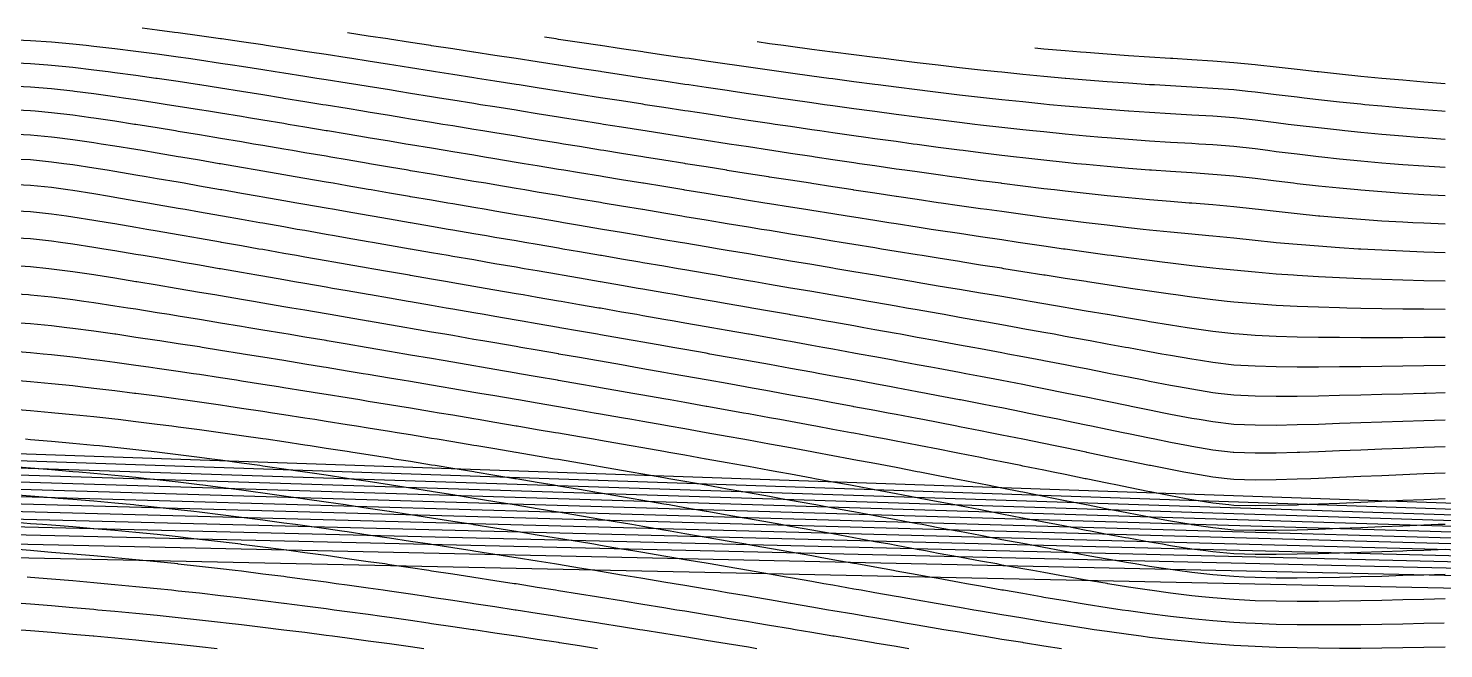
# Model space of a CAD drawing. Header units: metres. Extents: x 3386 to 5486, y 31 to 113.
# Drawn here: x 4584 to 4724.9, y 32.7 to 94.5 of the extents above; entities that cross this region are included whole.
import ezdxf

# ---------------------------------------------------------------- set-up
doc = ezdxf.new("R2010")
doc.units = ezdxf.units.M
for name, color, linetype in [('Vs_260', 7, 'Continuous'), ('Vs_280', 7, 'Continuous'), ('Vs_300', 7, 'Continuous'), ('Vs_320', 7, 'Continuous'), ('Vs_340', 7, 'Continuous'), ('Vs_360', 7, 'Continuous'), ('Vs_380', 7, 'Continuous'), ('Vs_400', 7, 'Continuous'), ('Vs_420', 7, 'Continuous'), ('Vs_440', 7, 'Continuous'), ('Vs_460', 7, 'Continuous'), ('Vs_480', 7, 'Continuous'), ('Vs_500', 7, 'Continuous'), ('Vs_520', 7, 'Continuous'), ('Vs_540', 7, 'Continuous'), ('Vs_560', 7, 'Continuous'), ('Vs_580', 7, 'Continuous'), ('Vs_600', 7, 'Continuous'), ('Vs_620', 7, 'Continuous'), ('Vs_640', 7, 'Continuous'), ('Vs_660', 7, 'Continuous'), ('Vs_680', 7, 'Continuous'), ('Vs_700', 7, 'Continuous'), ('Vs_720', 7, 'Continuous'), ('Vs_740', 7, 'Continuous'), ('Vs_760', 7, 'Continuous'), ('Vs_780', 7, 'Continuous'), ('Vs_800', 7, 'Continuous'), ('Vs_820', 7, 'Continuous'), ('Vs_840', 7, 'Continuous'), ('Vs_860', 7, 'Continuous'), ('Vs_880', 7, 'Continuous'), ('Vs_900', 7, 'Continuous'), ('Vs_920', 7, 'Continuous'), ('Vs_940', 7, 'Continuous'), ('Vs_960', 7, 'Continuous')]:
    doc.layers.add(name, color=color, linetype=linetype)

msp = doc.modelspace()

# ---------------------------------------------------------------- linework, layer by layer
at = {"layer": 'Vs_260'}
msp.add_lwpolyline([(4725, 88.96), (4722.9, 89.12), (4720.8, 89.3), (4718.7, 89.49), (4718.7, 89.49), (4716.6, 89.69), (4714.5, 89.9), (4712.39, 90.13), (4712.27, 90.14), (4710.29, 90.36), (4708.19, 90.59), (4706.36, 90.79), (4706.09, 90.82), (4703.99, 91.03), (4701.89, 91.19), (4699.79, 91.33), (4697.92, 91.45), (4697.69, 91.46), (4695.59, 91.6), (4693.48, 91.74), (4691.38, 91.89), (4689.28, 92.05), (4688.73, 92.1), (4687.18, 92.23), (4685.08, 92.41), (4684.18, 92.5)], dxfattribs=at)
at = {"layer": 'Vs_280'}
msp.add_lwpolyline([(4725, 86.2), (4724.69, 86.22), (4722.9, 86.35), (4720.8, 86.52), (4718.7, 86.71), (4717, 86.87), (4716.6, 86.91), (4714.5, 87.13), (4712.39, 87.36), (4710.98, 87.53), (4710.29, 87.61), (4708.19, 87.86), (4706.09, 88.1), (4705.36, 88.18), (4703.99, 88.33), (4701.89, 88.48), (4699.79, 88.61), (4697.69, 88.73), (4696.07, 88.83), (4695.59, 88.86), (4693.48, 89), (4691.38, 89.15), (4689.28, 89.32), (4687.26, 89.49), (4687.18, 89.49), (4685.08, 89.68), (4682.98, 89.88), (4680.88, 90.1), (4680.46, 90.14), (4678.78, 90.32), (4676.68, 90.55), (4674.57, 90.79), (4674.55, 90.79), (4672.47, 91.04), (4670.37, 91.29), (4669.15, 91.45), (4668.27, 91.56), (4666.17, 91.82), (4664.07, 92.1), (4664.04, 92.1), (4661.97, 92.37), (4659.87, 92.66), (4659.15, 92.75), (4657.77, 92.94), (4656.53, 93.11)], dxfattribs=at)
at = {"layer": 'Vs_300'}
msp.add_lwpolyline([(4725, 83.41), (4722.9, 83.56), (4722.28, 83.61), (4720.8, 83.72), (4718.7, 83.9), (4716.6, 84.1), (4715.04, 84.26), (4714.5, 84.32), (4712.39, 84.55), (4710.29, 84.8), (4709.38, 84.91), (4708.19, 85.06), (4706.09, 85.33), (4704, 85.57), (4703.99, 85.57), (4701.89, 85.72), (4699.79, 85.84), (4697.69, 85.96), (4695.59, 86.08), (4693.53, 86.22), (4693.48, 86.22), (4691.38, 86.38), (4689.28, 86.55), (4687.18, 86.73), (4685.65, 86.87), (4685.08, 86.93), (4682.98, 87.14), (4680.88, 87.36), (4679.35, 87.53), (4678.78, 87.59), (4676.68, 87.83), (4674.57, 88.08), (4673.76, 88.18), (4672.47, 88.34), (4670.37, 88.6), (4668.58, 88.83), (4668.27, 88.87), (4666.17, 89.15), (4664.07, 89.43), (4663.66, 89.49), (4661.97, 89.72), (4659.87, 90.01), (4658.92, 90.14), (4657.77, 90.3), (4655.67, 90.6), (4654.3, 90.79), (4653.56, 90.9), (4651.46, 91.2), (4649.77, 91.45), (4649.36, 91.51), (4647.26, 91.81), (4645.31, 92.1), (4645.16, 92.12), (4643.06, 92.43), (4640.96, 92.75), (4640.91, 92.75), (4638.86, 93.06), (4636.76, 93.37), (4636.53, 93.41), (4635.37, 93.58)], dxfattribs=at)
at = {"layer": 'Vs_320'}
msp.add_lwpolyline([(4725, 80.61), (4722.9, 80.74), (4720.8, 80.89), (4719.53, 80.99), (4718.7, 81.06), (4716.6, 81.25), (4714.5, 81.46), (4712.72, 81.65), (4712.39, 81.68), (4710.29, 81.93), (4708.19, 82.19), (4707.36, 82.3), (4706.09, 82.46), (4703.99, 82.72), (4701.89, 82.87), (4700.51, 82.95), (4699.79, 83), (4697.69, 83.12), (4695.59, 83.25), (4693.48, 83.4), (4691.38, 83.56), (4690.85, 83.61), (4689.28, 83.74), (4687.18, 83.94), (4685.08, 84.15), (4683.99, 84.26), (4682.98, 84.37), (4680.88, 84.6), (4678.78, 84.84), (4678.19, 84.91), (4676.68, 85.1), (4674.57, 85.36), (4672.93, 85.57), (4672.47, 85.63), (4670.37, 85.9), (4668.27, 86.18), (4667.98, 86.22), (4666.17, 86.47), (4664.07, 86.76), (4663.24, 86.87), (4661.97, 87.05), (4659.87, 87.35), (4658.64, 87.53), (4657.77, 87.65), (4655.67, 87.96), (4654.15, 88.18), (4653.56, 88.27), (4651.46, 88.58), (4649.74, 88.83), (4649.36, 88.89), (4647.26, 89.21), (4645.39, 89.49), (4645.16, 89.52), (4643.06, 89.84), (4641.08, 90.14), (4640.96, 90.16), (4638.86, 90.48), (4636.8, 90.79), (4636.76, 90.8), (4634.65, 91.12), (4632.55, 91.45), (4632.55, 91.45), (4630.45, 91.77), (4628.35, 92.09), (4628.31, 92.1), (4626.25, 92.42), (4624.15, 92.74), (4624.06, 92.75), (4622.05, 93.06), (4619.95, 93.38), (4619.8, 93.41), (4617.85, 93.7), (4615.78, 94.02)], dxfattribs=at)
at = {"layer": 'Vs_340'}
msp.add_lwpolyline([(4725, 77.79), (4722.9, 77.91), (4720.8, 78.04), (4718.7, 78.19), (4716.6, 78.36), (4716.33, 78.38), (4714.5, 78.55), (4712.39, 78.76), (4710.29, 78.99), (4709.93, 79.04), (4708.19, 79.24), (4706.09, 79.51), (4704.57, 79.69), (4703.99, 79.76), (4701.89, 79.93), (4699.79, 80.07), (4697.69, 80.21), (4695.78, 80.34), (4695.59, 80.36), (4693.48, 80.52), (4691.38, 80.7), (4689.28, 80.9), (4688.34, 80.99), (4687.18, 81.11), (4685.08, 81.34), (4682.98, 81.57), (4682.36, 81.65), (4680.88, 81.82), (4678.78, 82.08), (4677.03, 82.3), (4676.68, 82.35), (4674.57, 82.62), (4672.47, 82.9), (4672.08, 82.95), (4670.37, 83.19), (4668.27, 83.48), (4667.36, 83.61), (4666.17, 83.78), (4664.07, 84.08), (4662.79, 84.26), (4661.97, 84.38), (4659.87, 84.69), (4658.34, 84.91), (4657.77, 85), (4655.67, 85.31), (4653.97, 85.57), (4653.56, 85.63), (4651.46, 85.95), (4649.67, 86.22), (4649.36, 86.27), (4647.26, 86.59), (4645.41, 86.87), (4645.16, 86.91), (4643.06, 87.24), (4641.2, 87.53), (4640.96, 87.56), (4638.86, 87.89), (4637.01, 88.18), (4636.76, 88.22), (4634.65, 88.55), (4632.85, 88.83), (4632.55, 88.88), (4630.45, 89.21), (4628.7, 89.49), (4628.35, 89.54), (4626.25, 89.87), (4624.55, 90.14), (4624.15, 90.2), (4622.05, 90.53), (4620.4, 90.79), (4619.95, 90.86), (4617.85, 91.19), (4616.22, 91.45), (4615.74, 91.52), (4613.64, 91.85), (4612, 92.1), (4611.54, 92.17), (4609.44, 92.49), (4607.69, 92.75), (4607.34, 92.81), (4605.24, 93.12), (4603.25, 93.41), (4603.14, 93.42), (4601.04, 93.72), (4598.94, 94.01), (4598.55, 94.06), (4596.83, 94.29), (4595.35, 94.47)], dxfattribs=at)
at = {"layer": 'Vs_360'}
msp.add_lwpolyline([(4725, 74.96), (4722.9, 75.06), (4721.79, 75.12), (4720.8, 75.17), (4718.7, 75.29), (4716.6, 75.43), (4714.5, 75.6), (4712.54, 75.77), (4712.39, 75.78), (4710.29, 75.99), (4708.19, 76.22), (4706.43, 76.42), (4706.09, 76.46), (4703.99, 76.7), (4701.89, 76.89), (4699.79, 77.05), (4699.52, 77.08), (4697.69, 77.22), (4695.59, 77.4), (4693.48, 77.59), (4692.11, 77.73), (4691.38, 77.8), (4689.28, 78.02), (4687.18, 78.26), (4686.12, 78.38), (4685.08, 78.5), (4682.98, 78.76), (4680.88, 79.03), (4680.81, 79.04), (4678.78, 79.3), (4676.68, 79.58), (4675.91, 79.69), (4674.57, 79.87), (4672.47, 80.17), (4671.24, 80.34), (4670.37, 80.46), (4668.27, 80.77), (4666.72, 80.99), (4666.17, 81.08), (4664.07, 81.39), (4662.32, 81.65), (4661.97, 81.7), (4659.87, 82.02), (4658.01, 82.3), (4657.77, 82.34), (4655.67, 82.66), (4653.75, 82.95), (4653.56, 82.98), (4651.46, 83.31), (4649.55, 83.61), (4649.36, 83.64), (4647.26, 83.97), (4645.39, 84.26), (4645.16, 84.3), (4643.06, 84.63), (4641.26, 84.91), (4640.96, 84.96), (4638.86, 85.3), (4637.16, 85.57), (4636.76, 85.63), (4634.65, 85.97), (4633.08, 86.22), (4632.55, 86.31), (4630.45, 86.64), (4629.01, 86.87), (4628.35, 86.98), (4626.25, 87.32), (4624.95, 87.53), (4624.15, 87.66), (4622.05, 87.99), (4620.89, 88.18), (4619.95, 88.33), (4617.85, 88.67), (4616.82, 88.83), (4615.74, 89.01), (4613.64, 89.34), (4612.73, 89.49), (4611.54, 89.67), (4609.44, 90.01), (4608.58, 90.14), (4607.34, 90.33), (4605.24, 90.66), (4604.35, 90.79), (4603.14, 90.98), (4601.04, 91.29), (4599.95, 91.45), (4598.94, 91.59), (4596.83, 91.89), (4595.24, 92.1), (4594.73, 92.17), (4592.63, 92.43), (4590.53, 92.67), (4589.77, 92.75), (4588.43, 92.89), (4586.33, 93.08), (4584.23, 93.22), (4582.13, 93.32)], dxfattribs=at)
at = {"layer": 'Vs_380'}
msp.add_lwpolyline([(4725, 72.13), (4722.9, 72.2), (4720.8, 72.28), (4718.7, 72.38), (4716.6, 72.49), (4716.38, 72.5), (4714.5, 72.62), (4712.39, 72.77), (4710.29, 72.94), (4708.19, 73.13), (4707.94, 73.16), (4706.09, 73.34), (4703.99, 73.57), (4701.89, 73.77), (4701.5, 73.81), (4699.79, 73.97), (4697.69, 74.18), (4695.59, 74.39), (4694.96, 74.46), (4693.48, 74.62), (4691.38, 74.86), (4689.28, 75.12), (4689.28, 75.12), (4687.18, 75.38), (4685.08, 75.65), (4684.19, 75.77), (4682.98, 75.93), (4680.88, 76.22), (4679.41, 76.42), (4678.78, 76.51), (4676.68, 76.81), (4674.84, 77.08), (4674.57, 77.11), (4672.47, 77.42), (4670.42, 77.73), (4670.37, 77.74), (4668.27, 78.05), (4666.17, 78.37), (4666.1, 78.38), (4664.07, 78.69), (4661.97, 79.02), (4661.85, 79.04), (4659.87, 79.34), (4657.77, 79.67), (4657.66, 79.69), (4655.67, 80), (4653.56, 80.33), (4653.52, 80.34), (4651.46, 80.67), (4649.41, 80.99), (4649.36, 81), (4647.26, 81.34), (4645.33, 81.65), (4645.16, 81.68), (4643.06, 82.01), (4641.28, 82.3), (4640.96, 82.35), (4638.86, 82.69), (4637.26, 82.95), (4636.76, 83.04), (4634.65, 83.38), (4633.25, 83.61), (4632.55, 83.72), (4630.45, 84.06), (4629.25, 84.26), (4628.35, 84.41), (4626.25, 84.75), (4625.27, 84.91), (4624.15, 85.1), (4622.05, 85.44), (4621.29, 85.57), (4619.95, 85.79), (4617.85, 86.13), (4617.31, 86.22), (4615.74, 86.48), (4613.64, 86.82), (4613.32, 86.87), (4611.54, 87.16), (4609.44, 87.5), (4609.3, 87.53), (4607.34, 87.84), (4605.24, 88.18), (4605.23, 88.18), (4603.14, 88.51), (4601.07, 88.83), (4601.04, 88.84), (4598.94, 89.16), (4596.83, 89.47), (4596.71, 89.49), (4594.73, 89.77), (4592.63, 90.05), (4591.95, 90.14), (4590.53, 90.32), (4588.43, 90.56), (4586.33, 90.77), (4585.96, 90.79), (4584.23, 90.92), (4582.13, 91.02)], dxfattribs=at)
at = {"layer": 'Vs_400'}
msp.add_lwpolyline([(4725, 69.3), (4722.9, 69.34), (4720.8, 69.4), (4718.7, 69.46), (4716.6, 69.54), (4714.5, 69.63), (4712.39, 69.73), (4710.29, 69.86), (4709.9, 69.89), (4708.19, 70.01), (4706.09, 70.19), (4703.99, 70.39), (4702.51, 70.54), (4701.89, 70.61), (4699.79, 70.84), (4697.69, 71.09), (4696.86, 71.2), (4695.59, 71.35), (4693.48, 71.62), (4691.78, 71.85), (4691.38, 71.9), (4689.28, 72.19), (4687.18, 72.48), (4687.04, 72.5), (4685.08, 72.78), (4682.98, 73.09), (4682.52, 73.16), (4680.88, 73.4), (4678.78, 73.71), (4678.14, 73.81), (4676.68, 74.03), (4674.57, 74.35), (4673.85, 74.46), (4672.47, 74.67), (4670.37, 75), (4669.65, 75.12), (4668.27, 75.33), (4666.17, 75.66), (4665.49, 75.77), (4664.07, 75.99), (4661.97, 76.33), (4661.38, 76.42), (4659.87, 76.66), (4657.77, 77), (4657.31, 77.08), (4655.67, 77.34), (4653.56, 77.68), (4653.27, 77.73), (4651.46, 78.02), (4649.36, 78.36), (4649.24, 78.38), (4647.26, 78.71), (4645.25, 79.04), (4645.16, 79.05), (4643.06, 79.39), (4641.27, 79.69), (4640.96, 79.74), (4638.86, 80.09), (4637.3, 80.34), (4636.76, 80.43), (4634.65, 80.78), (4633.36, 80.99), (4632.55, 81.13), (4630.45, 81.48), (4629.42, 81.65), (4628.35, 81.83), (4626.25, 82.18), (4625.5, 82.3), (4624.15, 82.53), (4622.05, 82.88), (4621.59, 82.95), (4619.95, 83.23), (4617.85, 83.58), (4617.68, 83.61), (4615.74, 83.93), (4613.78, 84.26), (4613.64, 84.28), (4611.54, 84.63), (4609.87, 84.91), (4609.44, 84.99), (4607.34, 85.33), (4605.93, 85.57), (4605.24, 85.68), (4603.14, 86.02), (4601.93, 86.22), (4601.04, 86.37), (4598.94, 86.7), (4597.82, 86.87), (4596.83, 87.03), (4594.73, 87.35), (4593.49, 87.53), (4592.63, 87.65), (4590.53, 87.94), (4588.62, 88.18), (4588.43, 88.21), (4586.33, 88.44), (4584.23, 88.62), (4582.13, 88.7)], dxfattribs=at)
at = {"layer": 'Vs_420'}
msp.add_lwpolyline([(4725, 66.48), (4722.9, 66.5), (4720.8, 66.52), (4718.7, 66.55), (4716.6, 66.59), (4715.23, 66.62), (4714.5, 66.64), (4712.39, 66.71), (4710.29, 66.79), (4708.19, 66.89), (4706.09, 67.03), (4703.99, 67.2), (4703.32, 67.28), (4701.89, 67.44), (4699.79, 67.71), (4698.19, 67.93), (4697.69, 68), (4695.59, 68.3), (4693.7, 68.58), (4693.48, 68.61), (4691.38, 68.93), (4689.41, 69.24), (4689.28, 69.26), (4687.18, 69.58), (4685.22, 69.89), (4685.08, 69.91), (4682.98, 70.24), (4681.09, 70.54), (4680.88, 70.58), (4678.78, 70.91), (4677, 71.2), (4676.68, 71.25), (4674.57, 71.59), (4672.95, 71.85), (4672.47, 71.93), (4670.37, 72.27), (4668.92, 72.5), (4668.27, 72.61), (4666.17, 72.95), (4664.92, 73.16), (4664.07, 73.29), (4661.97, 73.64), (4660.93, 73.81), (4659.87, 73.98), (4657.77, 74.33), (4656.96, 74.46), (4655.67, 74.68), (4653.56, 75.02), (4653.01, 75.12), (4651.46, 75.37), (4649.36, 75.72), (4649.06, 75.77), (4647.26, 76.07), (4645.16, 76.42), (4645.13, 76.42), (4643.06, 76.77), (4641.22, 77.08), (4640.96, 77.12), (4638.86, 77.47), (4637.31, 77.73), (4636.76, 77.82), (4634.65, 78.17), (4633.42, 78.38), (4632.55, 78.53), (4630.45, 78.88), (4629.54, 79.04), (4628.35, 79.23), (4626.25, 79.59), (4625.67, 79.69), (4624.15, 79.94), (4622.05, 80.3), (4621.81, 80.34), (4619.95, 80.66), (4617.96, 80.99), (4617.85, 81.01), (4615.74, 81.37), (4614.12, 81.65), (4613.64, 81.73), (4611.54, 82.09), (4610.29, 82.3), (4609.44, 82.45), (4607.34, 82.8), (4606.44, 82.95), (4605.24, 83.16), (4603.14, 83.51), (4602.57, 83.61), (4601.04, 83.87), (4598.94, 84.21), (4598.65, 84.26), (4596.83, 84.56), (4594.73, 84.89), (4594.59, 84.91), (4592.63, 85.22), (4590.53, 85.53), (4590.23, 85.57), (4588.43, 85.81), (4586.33, 86.07), (4584.69, 86.22), (4584.23, 86.26), (4582.13, 86.34)], dxfattribs=at)
at = {"layer": 'Vs_440'}
msp.add_lwpolyline([(4725, 63.69), (4722.9, 63.68), (4720.8, 63.67), (4718.7, 63.67), (4716.6, 63.67), (4714.5, 63.68), (4712.39, 63.7), (4710.29, 63.74), (4708.19, 63.8), (4706.09, 63.9), (4704.5, 64.01), (4703.99, 64.05), (4701.89, 64.29), (4699.79, 64.59), (4699.34, 64.66), (4697.69, 64.92), (4695.59, 65.27), (4695.29, 65.32), (4693.48, 65.62), (4691.4, 65.97), (4691.38, 65.97), (4689.28, 66.33), (4687.56, 66.62), (4687.18, 66.69), (4685.08, 67.04), (4683.72, 67.28), (4682.98, 67.4), (4680.88, 67.76), (4679.87, 67.93), (4678.78, 68.11), (4676.68, 68.47), (4676.01, 68.58), (4674.57, 68.82), (4672.47, 69.18), (4672.14, 69.24), (4670.37, 69.53), (4668.27, 69.89), (4668.26, 69.89), (4666.17, 70.24), (4664.38, 70.54), (4664.07, 70.6), (4661.97, 70.95), (4660.5, 71.2), (4659.87, 71.3), (4657.77, 71.66), (4656.62, 71.85), (4655.67, 72.01), (4653.56, 72.36), (4652.75, 72.5), (4651.46, 72.72), (4649.36, 73.07), (4648.87, 73.16), (4647.26, 73.43), (4645.16, 73.78), (4645, 73.81), (4643.06, 74.14), (4641.14, 74.46), (4640.96, 74.49), (4638.86, 74.85), (4637.28, 75.12), (4636.76, 75.2), (4634.65, 75.56), (4633.43, 75.77), (4632.55, 75.92), (4630.45, 76.28), (4629.59, 76.42), (4628.35, 76.63), (4626.25, 76.99), (4625.76, 77.08), (4624.15, 77.35), (4622.05, 77.71), (4621.95, 77.73), (4619.95, 78.07), (4618.14, 78.38), (4617.85, 78.43), (4615.74, 78.79), (4614.35, 79.04), (4613.64, 79.16), (4611.54, 79.52), (4610.57, 79.69), (4609.44, 79.88), (4607.34, 80.25), (4606.8, 80.34), (4605.24, 80.61), (4603.14, 80.97), (4603.02, 80.99), (4601.04, 81.34), (4599.21, 81.65), (4598.94, 81.69), (4596.83, 82.05), (4595.33, 82.3), (4594.73, 82.4), (4592.63, 82.74), (4591.26, 82.95), (4590.53, 83.07), (4588.43, 83.37), (4586.63, 83.61), (4586.33, 83.65), (4584.23, 83.85), (4582.13, 83.92)], dxfattribs=at)
at = {"layer": 'Vs_460'}
msp.add_lwpolyline([(4725, 60.92), (4722.9, 60.88), (4720.8, 60.85), (4718.7, 60.82), (4716.6, 60.79), (4714.5, 60.77), (4712.39, 60.75), (4710.29, 60.75), (4708.19, 60.77), (4706.09, 60.83), (4703.99, 60.95), (4701.89, 61.2), (4700.65, 61.4), (4699.79, 61.53), (4697.69, 61.89), (4696.8, 62.05), (4695.59, 62.27), (4693.48, 62.65), (4693.21, 62.7), (4691.38, 63.04), (4689.67, 63.36), (4689.28, 63.43), (4687.18, 63.81), (4686.1, 64.01), (4685.08, 64.19), (4682.98, 64.57), (4682.49, 64.66), (4680.88, 64.95), (4678.84, 65.32), (4678.78, 65.33), (4676.68, 65.7), (4675.15, 65.97), (4674.57, 66.07), (4672.47, 66.44), (4671.42, 66.62), (4670.37, 66.81), (4668.27, 67.17), (4667.67, 67.28), (4666.17, 67.54), (4664.07, 67.9), (4663.89, 67.93), (4661.97, 68.26), (4660.1, 68.58), (4659.87, 68.62), (4657.77, 68.98), (4656.3, 69.24), (4655.67, 69.35), (4653.56, 69.71), (4652.49, 69.89), (4651.46, 70.07), (4649.36, 70.43), (4648.68, 70.54), (4647.26, 70.78), (4645.16, 71.14), (4644.86, 71.2), (4643.06, 71.5), (4641.04, 71.85), (4640.96, 71.86), (4638.86, 72.22), (4637.22, 72.5), (4636.76, 72.58), (4634.65, 72.94), (4633.41, 73.16), (4632.55, 73.3), (4630.45, 73.66), (4629.6, 73.81), (4628.35, 74.02), (4626.25, 74.38), (4625.8, 74.46), (4624.15, 74.75), (4622.05, 75.11), (4622.01, 75.12), (4619.95, 75.47), (4618.24, 75.77), (4617.85, 75.84), (4615.74, 76.2), (4614.48, 76.42), (4613.64, 76.57), (4611.54, 76.93), (4610.73, 77.08), (4609.44, 77.3), (4607.34, 77.67), (4607, 77.73), (4605.24, 78.04), (4603.27, 78.38), (4603.14, 78.4), (4601.04, 78.77), (4599.53, 79.04), (4598.94, 79.14), (4596.83, 79.5), (4595.76, 79.69), (4594.73, 79.86), (4592.63, 80.22), (4591.85, 80.34), (4590.53, 80.56), (4588.43, 80.88), (4587.55, 80.99), (4586.33, 81.16), (4584.23, 81.38), (4582.13, 81.45)], dxfattribs=at)
at = {"layer": 'Vs_480'}
msp.add_lwpolyline([(4725, 58.18), (4723.11, 58.13), (4722.9, 58.13), (4720.8, 58.07), (4718.7, 58.02), (4716.6, 57.96), (4714.5, 57.91), (4712.39, 57.86), (4710.29, 57.83), (4708.19, 57.82), (4706.09, 57.84), (4703.99, 57.94), (4702.43, 58.13), (4701.89, 58.2), (4699.79, 58.54), (4698.46, 58.78), (4697.69, 58.92), (4695.59, 59.33), (4695.02, 59.44), (4693.48, 59.74), (4691.68, 60.09), (4691.38, 60.15), (4689.28, 60.56), (4688.34, 60.74), (4687.18, 60.97), (4685.08, 61.37), (4684.95, 61.4), (4682.98, 61.77), (4681.5, 62.05), (4680.88, 62.17), (4678.78, 62.56), (4677.99, 62.7), (4676.68, 62.94), (4674.57, 63.33), (4674.42, 63.36), (4672.47, 63.71), (4670.81, 64.01), (4670.37, 64.09), (4668.27, 64.46), (4667.15, 64.66), (4666.17, 64.84), (4664.07, 65.21), (4663.46, 65.32), (4661.97, 65.58), (4659.87, 65.95), (4659.75, 65.97), (4657.77, 66.32), (4656.01, 66.62), (4655.67, 66.68), (4653.56, 67.05), (4652.25, 67.28), (4651.46, 67.41), (4649.36, 67.78), (4648.48, 67.93), (4647.26, 68.14), (4645.16, 68.5), (4644.71, 68.58), (4643.06, 68.87), (4640.96, 69.23), (4640.92, 69.24), (4638.86, 69.59), (4637.14, 69.89), (4636.76, 69.96), (4634.65, 70.32), (4633.35, 70.54), (4632.55, 70.68), (4630.45, 71.04), (4629.56, 71.2), (4628.35, 71.41), (4626.25, 71.77), (4625.78, 71.85), (4624.15, 72.13), (4622.05, 72.5), (4622.01, 72.5), (4619.95, 72.86), (4618.25, 73.16), (4617.85, 73.23), (4615.74, 73.59), (4614.5, 73.81), (4613.64, 73.96), (4611.54, 74.33), (4610.77, 74.46), (4609.44, 74.7), (4607.34, 75.06), (4607.05, 75.12), (4605.24, 75.43), (4603.34, 75.77), (4603.14, 75.81), (4601.04, 76.18), (4599.64, 76.42), (4598.94, 76.55), (4596.83, 76.91), (4595.91, 77.08), (4594.73, 77.28), (4592.63, 77.64), (4592.08, 77.73), (4590.53, 77.98), (4588.43, 78.31), (4587.94, 78.38), (4586.33, 78.61), (4584.23, 78.83), (4582.13, 78.91)], dxfattribs=at)
at = {"layer": 'Vs_500'}
msp.add_lwpolyline([(4725, 55.48), (4722.9, 55.41), (4720.8, 55.34), (4718.7, 55.27), (4716.6, 55.19), (4714.5, 55.12), (4712.39, 55.05), (4710.29, 54.99), (4708.19, 54.95), (4706.09, 54.96), (4703.99, 55.03), (4701.89, 55.29), (4700.53, 55.52), (4699.79, 55.64), (4697.69, 56.04), (4697.02, 56.17), (4695.59, 56.46), (4693.77, 56.82), (4693.48, 56.88), (4691.38, 57.31), (4690.58, 57.48), (4689.28, 57.74), (4687.35, 58.13), (4687.18, 58.16), (4685.08, 58.58), (4684.06, 58.78), (4682.98, 59), (4680.88, 59.41), (4680.72, 59.44), (4678.78, 59.81), (4677.3, 60.09), (4676.68, 60.21), (4674.57, 60.6), (4673.83, 60.74), (4672.47, 60.99), (4670.37, 61.38), (4670.29, 61.4), (4668.27, 61.77), (4666.71, 62.05), (4666.17, 62.15), (4664.07, 62.53), (4663.09, 62.7), (4661.97, 62.9), (4659.87, 63.28), (4659.43, 63.36), (4657.77, 63.65), (4655.74, 64.01), (4655.67, 64.02), (4653.56, 64.39), (4652.03, 64.66), (4651.46, 64.76), (4649.36, 65.13), (4648.3, 65.32), (4647.26, 65.5), (4645.16, 65.86), (4644.56, 65.97), (4643.06, 66.23), (4640.96, 66.6), (4640.8, 66.62), (4638.86, 66.96), (4637.03, 67.28), (4636.76, 67.32), (4634.65, 67.69), (4633.26, 67.93), (4632.55, 68.05), (4630.45, 68.42), (4629.49, 68.58), (4628.35, 68.78), (4626.25, 69.14), (4625.72, 69.24), (4624.15, 69.51), (4622.05, 69.87), (4621.95, 69.89), (4619.95, 70.24), (4618.19, 70.54), (4617.85, 70.6), (4615.74, 70.97), (4614.43, 71.2), (4613.64, 71.33), (4611.54, 71.7), (4610.69, 71.85), (4609.44, 72.07), (4607.34, 72.44), (4606.97, 72.5), (4605.24, 72.81), (4603.25, 73.16), (4603.14, 73.18), (4601.04, 73.55), (4599.54, 73.81), (4598.94, 73.92), (4596.83, 74.28), (4595.8, 74.46), (4594.73, 74.65), (4592.63, 75.01), (4591.97, 75.12), (4590.53, 75.35), (4588.43, 75.68), (4587.82, 75.77), (4586.33, 75.98), (4584.23, 76.21), (4582.13, 76.29)], dxfattribs=at)
at = {"layer": 'Vs_520'}
msp.add_lwpolyline([(4725, 52.82), (4722.9, 52.74), (4720.8, 52.66), (4718.7, 52.58), (4716.6, 52.49), (4714.5, 52.4), (4712.39, 52.32), (4710.54, 52.25), (4710.29, 52.24), (4708.19, 52.19), (4706.09, 52.17), (4703.99, 52.24), (4703.92, 52.25), (4701.89, 52.49), (4699.79, 52.84), (4699.46, 52.9), (4697.69, 53.24), (4696.13, 53.56), (4695.59, 53.67), (4693.48, 54.1), (4692.96, 54.21), (4691.38, 54.54), (4689.81, 54.86), (4689.28, 54.97), (4687.18, 55.41), (4686.64, 55.52), (4685.08, 55.84), (4683.42, 56.17), (4682.98, 56.26), (4680.88, 56.68), (4680.13, 56.82), (4678.78, 57.09), (4676.78, 57.48), (4676.68, 57.5), (4674.57, 57.9), (4673.36, 58.13), (4672.47, 58.3), (4670.37, 58.69), (4669.88, 58.78), (4668.27, 59.08), (4666.36, 59.44), (4666.17, 59.47), (4664.07, 59.86), (4662.78, 60.09), (4661.97, 60.24), (4659.87, 60.62), (4659.17, 60.74), (4657.77, 61), (4655.67, 61.37), (4655.52, 61.4), (4653.56, 61.74), (4651.84, 62.05), (4651.46, 62.12), (4649.36, 62.49), (4648.14, 62.7), (4647.26, 62.86), (4645.16, 63.23), (4644.41, 63.36), (4643.06, 63.59), (4640.96, 63.96), (4640.67, 64.01), (4638.86, 64.33), (4636.92, 64.66), (4636.76, 64.69), (4634.65, 65.06), (4633.16, 65.32), (4632.55, 65.42), (4630.45, 65.79), (4629.39, 65.97), (4628.35, 66.15), (4626.25, 66.51), (4625.61, 66.62), (4624.15, 66.88), (4622.05, 67.24), (4621.83, 67.28), (4619.95, 67.6), (4618.06, 67.93), (4617.85, 67.97), (4615.74, 68.33), (4614.28, 68.58), (4613.64, 68.69), (4611.54, 69.06), (4610.52, 69.24), (4609.44, 69.42), (4607.34, 69.79), (4606.75, 69.89), (4605.24, 70.15), (4603.14, 70.52), (4603, 70.54), (4601.04, 70.88), (4599.24, 71.2), (4598.94, 71.25), (4596.83, 71.61), (4595.44, 71.85), (4594.73, 71.97), (4592.63, 72.32), (4591.52, 72.5), (4590.53, 72.66), (4588.43, 72.99), (4587.21, 73.16), (4586.33, 73.28), (4584.23, 73.51), (4582.13, 73.6)], dxfattribs=at)
at = {"layer": 'Vs_540'}
msp.add_lwpolyline([(4725, 50.2), (4722.9, 50.12), (4720.8, 50.03), (4718.7, 49.94), (4716.6, 49.85), (4714.5, 49.76), (4712.39, 49.67), (4711.63, 49.64), (4710.29, 49.59), (4708.19, 49.52), (4706.09, 49.5), (4703.99, 49.56), (4703.3, 49.64), (4701.89, 49.8), (4699.79, 50.15), (4699.01, 50.29), (4697.69, 50.54), (4695.67, 50.94), (4695.59, 50.96), (4693.48, 51.39), (4692.5, 51.6), (4691.38, 51.83), (4689.36, 52.25), (4689.28, 52.27), (4687.18, 52.7), (4686.2, 52.9), (4685.08, 53.13), (4682.99, 53.56), (4682.98, 53.56), (4680.88, 53.98), (4679.73, 54.21), (4678.78, 54.4), (4676.68, 54.81), (4676.41, 54.86), (4674.57, 55.22), (4673.02, 55.52), (4672.47, 55.62), (4670.37, 56.02), (4669.58, 56.17), (4668.27, 56.42), (4666.17, 56.81), (4666.09, 56.82), (4664.07, 57.2), (4662.54, 57.48), (4661.97, 57.58), (4659.87, 57.97), (4658.96, 58.13), (4657.77, 58.35), (4655.67, 58.72), (4655.34, 58.78), (4653.56, 59.1), (4651.68, 59.44), (4651.46, 59.48), (4649.36, 59.85), (4647.99, 60.09), (4647.26, 60.22), (4645.16, 60.59), (4644.28, 60.74), (4643.06, 60.96), (4640.96, 61.33), (4640.55, 61.4), (4638.86, 61.69), (4636.8, 62.05), (4636.76, 62.06), (4634.65, 62.42), (4633.04, 62.7), (4632.55, 62.79), (4630.45, 63.15), (4629.26, 63.36), (4628.35, 63.51), (4626.25, 63.88), (4625.47, 64.01), (4624.15, 64.24), (4622.05, 64.6), (4621.67, 64.66), (4619.95, 64.96), (4617.87, 65.32), (4617.85, 65.32), (4615.74, 65.68), (4614.05, 65.97), (4613.64, 66.04), (4611.54, 66.4), (4610.24, 66.62), (4609.44, 66.76), (4607.34, 67.12), (4606.42, 67.28), (4605.24, 67.48), (4603.14, 67.84), (4602.59, 67.93), (4601.04, 68.19), (4598.94, 68.55), (4598.73, 68.58), (4596.83, 68.9), (4594.82, 69.24), (4594.73, 69.25), (4592.63, 69.59), (4590.74, 69.89), (4590.53, 69.92), (4588.43, 70.23), (4586.33, 70.51), (4586.07, 70.54), (4584.23, 70.74), (4582.13, 70.85)], dxfattribs=at)
at = {"layer": 'Vs_560'}
msp.add_lwpolyline([(4725, 47.63), (4722.9, 47.54), (4720.8, 47.46), (4718.7, 47.37), (4716.6, 47.27), (4714.5, 47.18), (4712.39, 47.1), (4710.45, 47.03), (4710.29, 47.02), (4708.19, 46.96), (4706.09, 46.93), (4703.99, 46.97), (4703.48, 47.03), (4701.89, 47.21), (4699.79, 47.55), (4699.08, 47.68), (4697.69, 47.93), (4695.64, 48.33), (4695.59, 48.34), (4693.48, 48.76), (4692.39, 48.98), (4691.38, 49.19), (4689.28, 49.62), (4689.2, 49.64), (4687.18, 50.05), (4686, 50.29), (4685.08, 50.48), (4682.98, 50.9), (4682.78, 50.94), (4680.88, 51.33), (4679.51, 51.6), (4678.78, 51.74), (4676.68, 52.16), (4676.19, 52.25), (4674.57, 52.57), (4672.81, 52.9), (4672.47, 52.97), (4670.37, 53.37), (4669.39, 53.56), (4668.27, 53.77), (4666.17, 54.16), (4665.91, 54.21), (4664.07, 54.55), (4662.38, 54.86), (4661.97, 54.94), (4659.87, 55.33), (4658.81, 55.52), (4657.77, 55.71), (4655.67, 56.09), (4655.2, 56.17), (4653.56, 56.47), (4651.55, 56.82), (4651.46, 56.84), (4649.36, 57.21), (4647.88, 57.48), (4647.26, 57.59), (4645.16, 57.96), (4644.17, 58.13), (4643.06, 58.33), (4640.96, 58.69), (4640.44, 58.78), (4638.86, 59.06), (4636.76, 59.42), (4636.68, 59.44), (4634.65, 59.79), (4632.91, 60.09), (4632.55, 60.15), (4630.45, 60.51), (4629.11, 60.74), (4628.35, 60.87), (4626.25, 61.23), (4625.3, 61.4), (4624.15, 61.59), (4622.05, 61.95), (4621.47, 62.05), (4619.95, 62.31), (4617.85, 62.67), (4617.62, 62.7), (4615.74, 63.02), (4613.76, 63.36), (4613.64, 63.38), (4611.54, 63.73), (4609.87, 64.01), (4609.44, 64.08), (4607.34, 64.43), (4605.96, 64.66), (4605.24, 64.78), (4603.14, 65.13), (4602.02, 65.32), (4601.04, 65.48), (4598.94, 65.82), (4598.02, 65.97), (4596.83, 66.16), (4594.73, 66.5), (4593.91, 66.62), (4592.63, 66.82), (4590.53, 67.14), (4589.53, 67.28), (4588.43, 67.43), (4586.33, 67.7), (4584.23, 67.92), (4584.04, 67.93), (4582.13, 68.04)], dxfattribs=at)
at = {"layer": 'Vs_580'}
msp.add_lwpolyline([(4725, 45.09), (4724.32, 45.07), (4722.9, 45.01), (4720.8, 44.93), (4718.7, 44.84), (4716.6, 44.76), (4714.5, 44.68), (4712.39, 44.6), (4710.29, 44.53), (4708.19, 44.49), (4706.09, 44.47), (4703.99, 44.52), (4701.89, 44.74), (4699.79, 45.05), (4699.72, 45.07), (4697.69, 45.41), (4696.03, 45.72), (4695.59, 45.8), (4693.48, 46.2), (4692.62, 46.37), (4691.38, 46.61), (4689.31, 47.03), (4689.28, 47.03), (4687.18, 47.45), (4686.04, 47.68), (4685.08, 47.87), (4682.98, 48.29), (4682.76, 48.33), (4680.88, 48.71), (4679.46, 48.98), (4678.78, 49.12), (4676.68, 49.53), (4676.12, 49.64), (4674.57, 49.94), (4672.73, 50.29), (4672.47, 50.34), (4670.37, 50.74), (4669.3, 50.94), (4668.27, 51.14), (4666.17, 51.53), (4665.82, 51.6), (4664.07, 51.92), (4662.3, 52.25), (4661.97, 52.31), (4659.87, 52.7), (4658.73, 52.9), (4657.77, 53.08), (4655.67, 53.46), (4655.12, 53.56), (4653.56, 53.84), (4651.47, 54.21), (4651.46, 54.21), (4649.36, 54.59), (4647.79, 54.86), (4647.26, 54.96), (4645.16, 55.33), (4644.08, 55.52), (4643.06, 55.7), (4640.96, 56.06), (4640.34, 56.17), (4638.86, 56.43), (4636.76, 56.79), (4636.57, 56.82), (4634.65, 57.15), (4632.78, 57.48), (4632.55, 57.52), (4630.45, 57.88), (4628.95, 58.13), (4628.35, 58.23), (4626.25, 58.59), (4625.11, 58.78), (4624.15, 58.95), (4622.05, 59.3), (4621.23, 59.44), (4619.95, 59.65), (4617.85, 60.01), (4617.33, 60.09), (4615.74, 60.36), (4613.64, 60.7), (4613.4, 60.74), (4611.54, 61.05), (4609.44, 61.39), (4609.43, 61.4), (4607.34, 61.74), (4605.4, 62.05), (4605.24, 62.08), (4603.14, 62.41), (4601.3, 62.7), (4601.04, 62.75), (4598.94, 63.07), (4597.1, 63.36), (4596.83, 63.4), (4594.73, 63.71), (4592.71, 64.01), (4592.63, 64.02), (4590.53, 64.32), (4588.43, 64.59), (4587.85, 64.66), (4586.33, 64.85), (4584.23, 65.06), (4582.13, 65.2)], dxfattribs=at)
at = {"layer": 'Vs_600'}
msp.add_lwpolyline([(4725, 42.59), (4722.9, 42.51), (4721.2, 42.45), (4720.8, 42.44), (4718.7, 42.36), (4716.6, 42.29), (4714.5, 42.22), (4712.39, 42.16), (4710.29, 42.12), (4708.19, 42.09), (4706.09, 42.1), (4703.99, 42.16), (4701.89, 42.36), (4701.19, 42.45), (4699.79, 42.64), (4697.69, 42.97), (4696.89, 43.11), (4695.59, 43.33), (4693.48, 43.71), (4693.19, 43.76), (4691.38, 44.1), (4689.71, 44.41), (4689.28, 44.49), (4687.18, 44.9), (4686.32, 45.07), (4685.08, 45.31), (4682.98, 45.71), (4682.96, 45.72), (4680.88, 46.12), (4679.59, 46.37), (4678.78, 46.53), (4676.68, 46.93), (4676.2, 47.03), (4674.57, 47.34), (4672.78, 47.68), (4672.47, 47.74), (4670.37, 48.14), (4669.33, 48.33), (4668.27, 48.53), (4666.17, 48.92), (4665.83, 48.98), (4664.07, 49.31), (4662.29, 49.64), (4661.97, 49.7), (4659.87, 50.08), (4658.71, 50.29), (4657.77, 50.46), (4655.67, 50.84), (4655.09, 50.94), (4653.56, 51.22), (4651.46, 51.59), (4651.44, 51.6), (4649.36, 51.97), (4647.75, 52.25), (4647.26, 52.34), (4645.16, 52.71), (4644.02, 52.9), (4643.06, 53.07), (4640.96, 53.44), (4640.26, 53.56), (4638.86, 53.8), (4636.76, 54.16), (4636.47, 54.21), (4634.65, 54.52), (4632.65, 54.86), (4632.55, 54.88), (4630.45, 55.24), (4628.79, 55.52), (4628.35, 55.59), (4626.25, 55.95), (4624.9, 56.17), (4624.15, 56.3), (4622.05, 56.65), (4620.98, 56.82), (4619.95, 57), (4617.85, 57.34), (4617.01, 57.48), (4615.74, 57.68), (4613.64, 58.03), (4612.99, 58.13), (4611.54, 58.36), (4609.44, 58.7), (4608.9, 58.78), (4607.34, 59.03), (4605.24, 59.36), (4604.73, 59.44), (4603.14, 59.68), (4601.04, 60), (4600.44, 60.09), (4598.94, 60.31), (4596.83, 60.62), (4595.96, 60.74), (4594.73, 60.92), (4592.63, 61.2), (4591.14, 61.4), (4590.53, 61.48), (4588.43, 61.73), (4586.33, 61.97), (4585.49, 62.05), (4584.23, 62.17), (4582.13, 62.33)], dxfattribs=at)
at = {"layer": 'Vs_620'}
msp.add_lwpolyline([(4725, 40.12), (4722.9, 40.05), (4720.8, 39.99), (4718.7, 39.92), (4716.6, 39.86), (4715.61, 39.84), (4714.5, 39.81), (4712.39, 39.77), (4710.29, 39.75), (4708.19, 39.75), (4706.09, 39.79), (4705.02, 39.84), (4703.99, 39.89), (4701.89, 40.06), (4699.79, 40.3), (4698.37, 40.49), (4697.69, 40.59), (4695.59, 40.91), (4694.17, 41.15), (4693.48, 41.26), (4691.38, 41.63), (4690.41, 41.8), (4689.28, 42), (4687.18, 42.39), (4686.84, 42.45), (4685.08, 42.78), (4683.35, 43.11), (4682.98, 43.18), (4680.88, 43.57), (4679.89, 43.76), (4678.78, 43.97), (4676.68, 44.37), (4676.44, 44.41), (4674.57, 44.76), (4672.97, 45.07), (4672.47, 45.16), (4670.37, 45.55), (4669.47, 45.72), (4668.27, 45.94), (4666.17, 46.33), (4665.94, 46.37), (4664.07, 46.72), (4662.37, 47.03), (4661.97, 47.1), (4659.87, 47.48), (4658.77, 47.68), (4657.77, 47.86), (4655.67, 48.24), (4655.13, 48.33), (4653.56, 48.61), (4651.46, 48.98), (4651.46, 48.98), (4649.36, 49.35), (4647.74, 49.64), (4647.26, 49.72), (4645.16, 50.09), (4644, 50.29), (4643.06, 50.45), (4640.96, 50.82), (4640.21, 50.94), (4638.86, 51.18), (4636.76, 51.54), (4636.39, 51.6), (4634.65, 51.89), (4632.55, 52.25), (4632.54, 52.25), (4630.45, 52.6), (4628.64, 52.9), (4628.35, 52.95), (4626.25, 53.3), (4624.7, 53.56), (4624.15, 53.65), (4622.05, 53.99), (4620.71, 54.21), (4619.95, 54.34), (4617.85, 54.67), (4616.66, 54.86), (4615.74, 55.01), (4613.64, 55.34), (4612.54, 55.52), (4611.54, 55.67), (4609.44, 56), (4608.32, 56.17), (4607.34, 56.32), (4605.24, 56.64), (4603.97, 56.82), (4603.14, 56.95), (4601.04, 57.25), (4599.44, 57.48), (4598.94, 57.55), (4596.83, 57.84), (4594.73, 58.11), (4594.59, 58.13), (4592.63, 58.38), (4590.53, 58.63), (4589.16, 58.78), (4588.43, 58.87), (4586.33, 59.08), (4584.23, 59.28), (4582.22, 59.44)], dxfattribs=at)
at = {"layer": 'Vs_640'}
msp.add_lwpolyline([(4725, 37.68), (4722.9, 37.62), (4720.8, 37.57), (4718.7, 37.52), (4716.6, 37.47), (4714.5, 37.44), (4712.39, 37.42), (4710.29, 37.42), (4708.19, 37.44), (4706.09, 37.5), (4703.99, 37.61), (4701.89, 37.77), (4700.8, 37.88), (4699.79, 37.98), (4697.69, 38.24), (4695.61, 38.53), (4695.59, 38.54), (4693.48, 38.86), (4691.45, 39.19), (4691.38, 39.2), (4689.28, 39.55), (4687.63, 39.84), (4687.18, 39.92), (4685.08, 40.29), (4683.97, 40.49), (4682.98, 40.67), (4680.88, 41.05), (4680.38, 41.15), (4678.78, 41.44), (4676.83, 41.8), (4676.68, 41.83), (4674.57, 42.21), (4673.28, 42.45), (4672.47, 42.6), (4670.37, 42.99), (4669.73, 43.11), (4668.27, 43.37), (4666.17, 43.76), (4666.15, 43.76), (4664.07, 44.14), (4662.54, 44.41), (4661.97, 44.52), (4659.87, 44.89), (4658.91, 45.07), (4657.77, 45.27), (4655.67, 45.64), (4655.24, 45.72), (4653.56, 46.01), (4651.53, 46.37), (4651.46, 46.38), (4649.36, 46.75), (4647.79, 47.03), (4647.26, 47.12), (4645.16, 47.48), (4644.01, 47.68), (4643.06, 47.84), (4640.96, 48.2), (4640.19, 48.33), (4638.86, 48.56), (4636.76, 48.91), (4636.34, 48.98), (4634.65, 49.27), (4632.55, 49.62), (4632.44, 49.64), (4630.45, 49.97), (4628.49, 50.29), (4628.35, 50.32), (4626.25, 50.66), (4624.49, 50.94), (4624.15, 51), (4622.05, 51.34), (4620.43, 51.6), (4619.95, 51.68), (4617.85, 52.01), (4616.3, 52.25), (4615.74, 52.34), (4613.64, 52.66), (4612.06, 52.9), (4611.54, 52.98), (4609.44, 53.3), (4607.7, 53.56), (4607.34, 53.61), (4605.24, 53.92), (4603.15, 54.21), (4603.14, 54.21), (4601.04, 54.5), (4598.94, 54.78), (4598.3, 54.86), (4596.83, 55.05), (4594.73, 55.31), (4592.97, 55.52), (4592.63, 55.56), (4590.53, 55.79), (4588.43, 56), (4586.66, 56.17), (4586.33, 56.2), (4584.23, 56.39), (4582.13, 56.57)], dxfattribs=at)
at = {"layer": 'Vs_660'}
msp.add_lwpolyline([(4724.91, 35.27), (4722.9, 35.22), (4720.8, 35.17), (4718.7, 35.13), (4716.6, 35.1), (4714.5, 35.09), (4712.39, 35.08), (4710.29, 35.1), (4708.19, 35.14), (4706.09, 35.22), (4705.18, 35.27), (4703.99, 35.33), (4701.89, 35.49), (4699.79, 35.68), (4697.69, 35.92), (4697.67, 35.92), (4695.59, 36.19), (4693.48, 36.48), (4692.87, 36.57), (4691.38, 36.8), (4689.28, 37.13), (4688.7, 37.23), (4687.18, 37.48), (4685.08, 37.83), (4684.81, 37.88), (4682.98, 38.2), (4681.06, 38.53), (4680.88, 38.56), (4678.78, 38.94), (4677.38, 39.19), (4676.68, 39.31), (4674.57, 39.69), (4673.74, 39.84), (4672.47, 40.07), (4670.37, 40.45), (4670.11, 40.49), (4668.27, 40.82), (4666.47, 41.15), (4666.17, 41.2), (4664.07, 41.57), (4662.81, 41.8), (4661.97, 41.95), (4659.87, 42.32), (4659.13, 42.45), (4657.77, 42.69), (4655.67, 43.06), (4655.42, 43.11), (4653.56, 43.43), (4651.67, 43.76), (4651.46, 43.8), (4649.36, 44.16), (4647.89, 44.41), (4647.26, 44.52), (4645.16, 44.88), (4644.07, 45.07), (4643.06, 45.24), (4640.96, 45.59), (4640.22, 45.72), (4638.86, 45.95), (4636.76, 46.3), (4636.32, 46.37), (4634.65, 46.65), (4632.55, 46.99), (4632.37, 47.03), (4630.45, 47.34), (4628.37, 47.68), (4628.35, 47.68), (4626.25, 48.02), (4624.3, 48.33), (4624.15, 48.36), (4622.05, 48.69), (4620.16, 48.98), (4619.95, 49.02), (4617.85, 49.35), (4615.93, 49.64), (4615.74, 49.67), (4613.64, 49.98), (4611.58, 50.29), (4611.54, 50.3), (4609.44, 50.6), (4607.34, 50.9), (4607.05, 50.94), (4605.24, 51.2), (4603.14, 51.48), (4602.27, 51.6), (4601.04, 51.76), (4598.94, 52.03), (4597.08, 52.25), (4596.83, 52.28), (4594.73, 52.52), (4592.63, 52.75), (4591.1, 52.9), (4590.53, 52.96), (4588.43, 53.16), (4586.33, 53.34), (4584.23, 53.52), (4583.75, 53.56)], dxfattribs=at)
at = {"layer": 'Vs_680'}
msp.add_lwpolyline([(4725, 32.87), (4722.9, 32.83), (4720.8, 32.8), (4718.7, 32.77), (4716.6, 32.75), (4714.5, 32.75), (4712.39, 32.76), (4710.29, 32.79), (4708.19, 32.85), (4706.09, 32.93), (4703.99, 33.05), (4701.89, 33.2), (4700.69, 33.31), (4699.79, 33.39), (4697.69, 33.6), (4695.59, 33.85), (4694.76, 33.96), (4693.48, 34.13), (4691.38, 34.42), (4690.09, 34.61), (4689.28, 34.73), (4687.18, 35.06), (4685.9, 35.27), (4685.08, 35.4), (4682.98, 35.75), (4681.94, 35.92), (4680.88, 36.1), (4678.78, 36.46), (4678.11, 36.57), (4676.68, 36.82), (4674.57, 37.19), (4674.35, 37.23), (4672.47, 37.55), (4670.62, 37.88), (4670.37, 37.92), (4668.27, 38.29), (4666.9, 38.53), (4666.17, 38.66), (4664.07, 39.03), (4663.17, 39.19), (4661.97, 39.4), (4659.87, 39.76), (4659.43, 39.84), (4657.77, 40.13), (4655.67, 40.49), (4655.67, 40.49), (4653.56, 40.86), (4651.87, 41.15), (4651.46, 41.22), (4649.36, 41.58), (4648.05, 41.8), (4647.26, 41.93), (4645.16, 42.29), (4644.18, 42.45), (4643.06, 42.64), (4640.96, 42.99), (4640.28, 43.11), (4638.86, 43.34), (4636.76, 43.69), (4636.33, 43.76), (4634.65, 44.03), (4632.55, 44.38), (4632.33, 44.41), (4630.45, 44.72), (4628.35, 45.05), (4628.27, 45.07), (4626.25, 45.39), (4624.15, 45.72), (4624.13, 45.72), (4622.05, 46.04), (4619.95, 46.37), (4619.91, 46.37), (4617.85, 46.69), (4615.74, 47), (4615.57, 47.03), (4613.64, 47.31), (4611.54, 47.61), (4611.09, 47.68), (4609.44, 47.91), (4607.34, 48.2), (4606.39, 48.33), (4605.24, 48.49), (4603.14, 48.76), (4601.37, 48.98), (4601.04, 49.03), (4598.94, 49.28), (4596.83, 49.52), (4595.78, 49.64), (4594.73, 49.75), (4592.63, 49.97), (4590.53, 50.16), (4589.04, 50.29), (4588.43, 50.34), (4586.33, 50.51), (4584.23, 50.68), (4582.13, 50.87)], dxfattribs=at)
at = {"layer": 'Vs_700'}
for points in [[(3386.6, 93.52), (4884.3, 41.73)], [(4686.82, 32.72), (4685.08, 32.98), (4683.04, 33.31), (4682.98, 33.32), (4680.88, 33.65), (4679.02, 33.96), (4678.78, 34), (4676.68, 34.35), (4675.11, 34.61), (4674.57, 34.7), (4672.47, 35.06), (4671.26, 35.27), (4670.37, 35.42), (4668.27, 35.78), (4667.44, 35.92), (4666.17, 36.14), (4664.07, 36.5), (4663.64, 36.57), (4661.97, 36.86), (4659.87, 37.22), (4659.83, 37.23), (4657.77, 37.58), (4656, 37.88), (4655.67, 37.94), (4653.56, 38.29), (4652.15, 38.53), (4651.46, 38.65), (4649.36, 39), (4648.27, 39.19), (4647.26, 39.35), (4645.16, 39.71), (4644.35, 39.84), (4643.06, 40.05), (4640.96, 40.4), (4640.39, 40.49), (4638.86, 40.74), (4636.76, 41.09), (4636.39, 41.15), (4634.65, 41.43), (4632.55, 41.76), (4632.32, 41.8), (4630.45, 42.1), (4628.35, 42.43), (4628.2, 42.45), (4626.25, 42.76), (4624.15, 43.08), (4623.99, 43.11), (4622.05, 43.4), (4619.95, 43.72), (4619.68, 43.76), (4617.85, 44.03), (4615.74, 44.34), (4615.23, 44.41), (4613.64, 44.64), (4611.54, 44.94), (4610.62, 45.07), (4609.44, 45.23), (4607.34, 45.51), (4605.75, 45.72), (4605.24, 45.79), (4603.14, 46.05), (4601.04, 46.31), (4600.48, 46.37), (4598.94, 46.55), (4596.83, 46.78), (4594.73, 47), (4594.51, 47.03), (4592.63, 47.21), (4590.53, 47.4), (4588.43, 47.57), (4586.99, 47.68), (4586.33, 47.73), (4584.23, 47.89), (4582.13, 48.08)]]:
    msp.add_lwpolyline(points, dxfattribs=at)
at = {"layer": 'Vs_720'}
for points in [[(3386.6, 91.76), (4891.05, 41.06)], [(4671.64, 32.72), (4670.37, 32.93), (4668.27, 33.28), (4668.11, 33.31), (4666.17, 33.63), (4664.21, 33.96), (4664.07, 33.98), (4661.97, 34.34), (4660.31, 34.61), (4659.87, 34.69), (4657.77, 35.04), (4656.41, 35.27), (4655.67, 35.39), (4653.56, 35.74), (4652.5, 35.92), (4651.46, 36.09), (4649.36, 36.44), (4648.55, 36.57), (4647.26, 36.79), (4645.16, 37.13), (4644.58, 37.23), (4643.06, 37.47), (4640.96, 37.82), (4640.56, 37.88), (4638.86, 38.15), (4636.76, 38.49), (4636.49, 38.53), (4634.65, 38.82), (4632.55, 39.16), (4632.36, 39.19), (4630.45, 39.49), (4628.35, 39.81), (4628.16, 39.84), (4626.25, 40.13), (4624.15, 40.45), (4623.88, 40.49), (4622.05, 40.77), (4619.95, 41.08), (4619.48, 41.15), (4617.85, 41.38), (4615.74, 41.68), (4614.93, 41.8), (4613.64, 41.98), (4611.54, 42.27), (4610.18, 42.45), (4609.44, 42.55), (4607.34, 42.83), (4605.24, 43.09), (4605.15, 43.11), (4603.14, 43.35), (4601.04, 43.6), (4599.65, 43.76), (4598.94, 43.84), (4596.83, 44.07), (4594.73, 44.28), (4593.33, 44.41), (4592.63, 44.48), (4590.53, 44.66), (4588.43, 44.84), (4586.33, 45), (4585.42, 45.07), (4584.23, 45.15), (4582.13, 45.35)]]:
    msp.add_lwpolyline(points, dxfattribs=at)
at = {"layer": 'Vs_740'}
for points in [[(3386.6, 89.98), (4897.83, 40.41)], [(4656.52, 32.72), (4655.67, 32.86), (4653.56, 33.2), (4652.92, 33.31), (4651.46, 33.55), (4649.36, 33.89), (4648.91, 33.96), (4647.26, 34.23), (4645.16, 34.57), (4644.87, 34.61), (4643.06, 34.9), (4640.96, 35.24), (4640.78, 35.27), (4638.86, 35.57), (4636.76, 35.9), (4636.65, 35.92), (4634.65, 36.23), (4632.55, 36.56), (4632.45, 36.57), (4630.45, 36.88), (4628.35, 37.2), (4628.18, 37.23), (4626.25, 37.52), (4624.15, 37.83), (4623.81, 37.88), (4622.05, 38.14), (4619.95, 38.44), (4619.32, 38.53), (4617.85, 38.74), (4615.74, 39.04), (4614.66, 39.19), (4613.64, 39.33), (4611.54, 39.61), (4609.79, 39.84), (4609.44, 39.89), (4607.34, 40.15), (4605.24, 40.42), (4604.59, 40.49), (4603.14, 40.67), (4601.04, 40.91), (4598.94, 41.14), (4598.91, 41.15), (4596.83, 41.36), (4594.73, 41.58), (4592.63, 41.77), (4592.35, 41.8), (4590.53, 41.96), (4588.43, 42.14), (4586.33, 42.31), (4584.56, 42.45), (4584.23, 42.48), (4582.13, 42.66)]]:
    msp.add_lwpolyline(points, dxfattribs=at)
at = {"layer": 'Vs_760'}
for points in [[(3386.6, 88.18), (4904.66, 39.78)], [(4640.65, 32.72), (4638.86, 33), (4636.86, 33.31), (4636.76, 33.32), (4634.65, 33.65), (4632.59, 33.96), (4632.55, 33.97), (4630.45, 34.28), (4628.35, 34.6), (4628.24, 34.61), (4626.25, 34.91), (4624.15, 35.21), (4623.79, 35.27), (4622.05, 35.52), (4619.95, 35.82), (4619.2, 35.92), (4617.85, 36.11), (4615.74, 36.4), (4614.45, 36.57), (4613.64, 36.68), (4611.54, 36.96), (4609.46, 37.23), (4609.44, 37.23), (4607.34, 37.49), (4605.24, 37.75), (4604.11, 37.88), (4603.14, 37.99), (4601.04, 38.23), (4598.94, 38.46), (4598.25, 38.53), (4596.83, 38.68), (4594.73, 38.89), (4592.63, 39.09), (4591.56, 39.19), (4590.53, 39.28), (4588.43, 39.46), (4586.33, 39.64), (4584.23, 39.81), (4583.89, 39.84)]]:
    msp.add_lwpolyline(points, dxfattribs=at)
at = {"layer": 'Vs_780'}
for points in [[(3386.6, 86.31), (4911.55, 39.17)], [(4623.36, 32.72), (4622.05, 32.9), (4619.95, 33.2), (4619.15, 33.31), (4617.85, 33.48), (4615.74, 33.77), (4614.29, 33.96), (4613.64, 34.04), (4611.54, 34.32), (4609.44, 34.58), (4609.18, 34.61), (4607.34, 34.84), (4605.24, 35.09), (4603.72, 35.27), (4603.14, 35.33), (4601.04, 35.57), (4598.94, 35.79), (4597.72, 35.92), (4596.83, 36.01), (4594.73, 36.22), (4592.63, 36.42), (4590.95, 36.57), (4590.53, 36.61), (4588.43, 36.8), (4586.33, 36.98), (4584.23, 37.15), (4583.3, 37.23)]]:
    msp.add_lwpolyline(points, dxfattribs=at)
at = {"layer": 'Vs_800'}
for points in [[(3386.6, 84.42), (4918.53, 38.57)], [(4602.81, 32.72), (4601.04, 32.92), (4598.94, 33.14), (4597.3, 33.31), (4596.83, 33.35), (4594.73, 33.56), (4592.63, 33.76), (4590.53, 33.96), (4590.48, 33.96), (4588.43, 34.14), (4586.33, 34.32), (4584.23, 34.5), (4582.81, 34.61)]]:
    msp.add_lwpolyline(points, dxfattribs=at)
at = {"layer": 'Vs_820'}
msp.add_lwpolyline([(3386.6, 82.46), (4925.61, 37.98)], dxfattribs=at)
at = {"layer": 'Vs_840'}
msp.add_lwpolyline([(3386.6, 80.45), (4932.83, 37.41)], dxfattribs=at)
at = {"layer": 'Vs_860'}
msp.add_lwpolyline([(3386.6, 78.39), (4940.26, 36.85)], dxfattribs=at)
at = {"layer": 'Vs_880'}
msp.add_lwpolyline([(3386.6, 76.24), (4947.95, 36.3)], dxfattribs=at)
at = {"layer": 'Vs_900'}
msp.add_lwpolyline([(3386.6, 74.05), (4956.08, 35.76)], dxfattribs=at)
at = {"layer": 'Vs_920'}
msp.add_lwpolyline([(3386.6, 71.77), (4964.96, 35.21)], dxfattribs=at)
at = {"layer": 'Vs_940'}
msp.add_lwpolyline([(3386.6, 69.42), (4975.33, 34.54)], dxfattribs=at)
at = {"layer": 'Vs_960'}
msp.add_lwpolyline([(3386.6, 67.02), (4989.58, 33.19)], dxfattribs=at)

doc.saveas('drawing.dxf')
